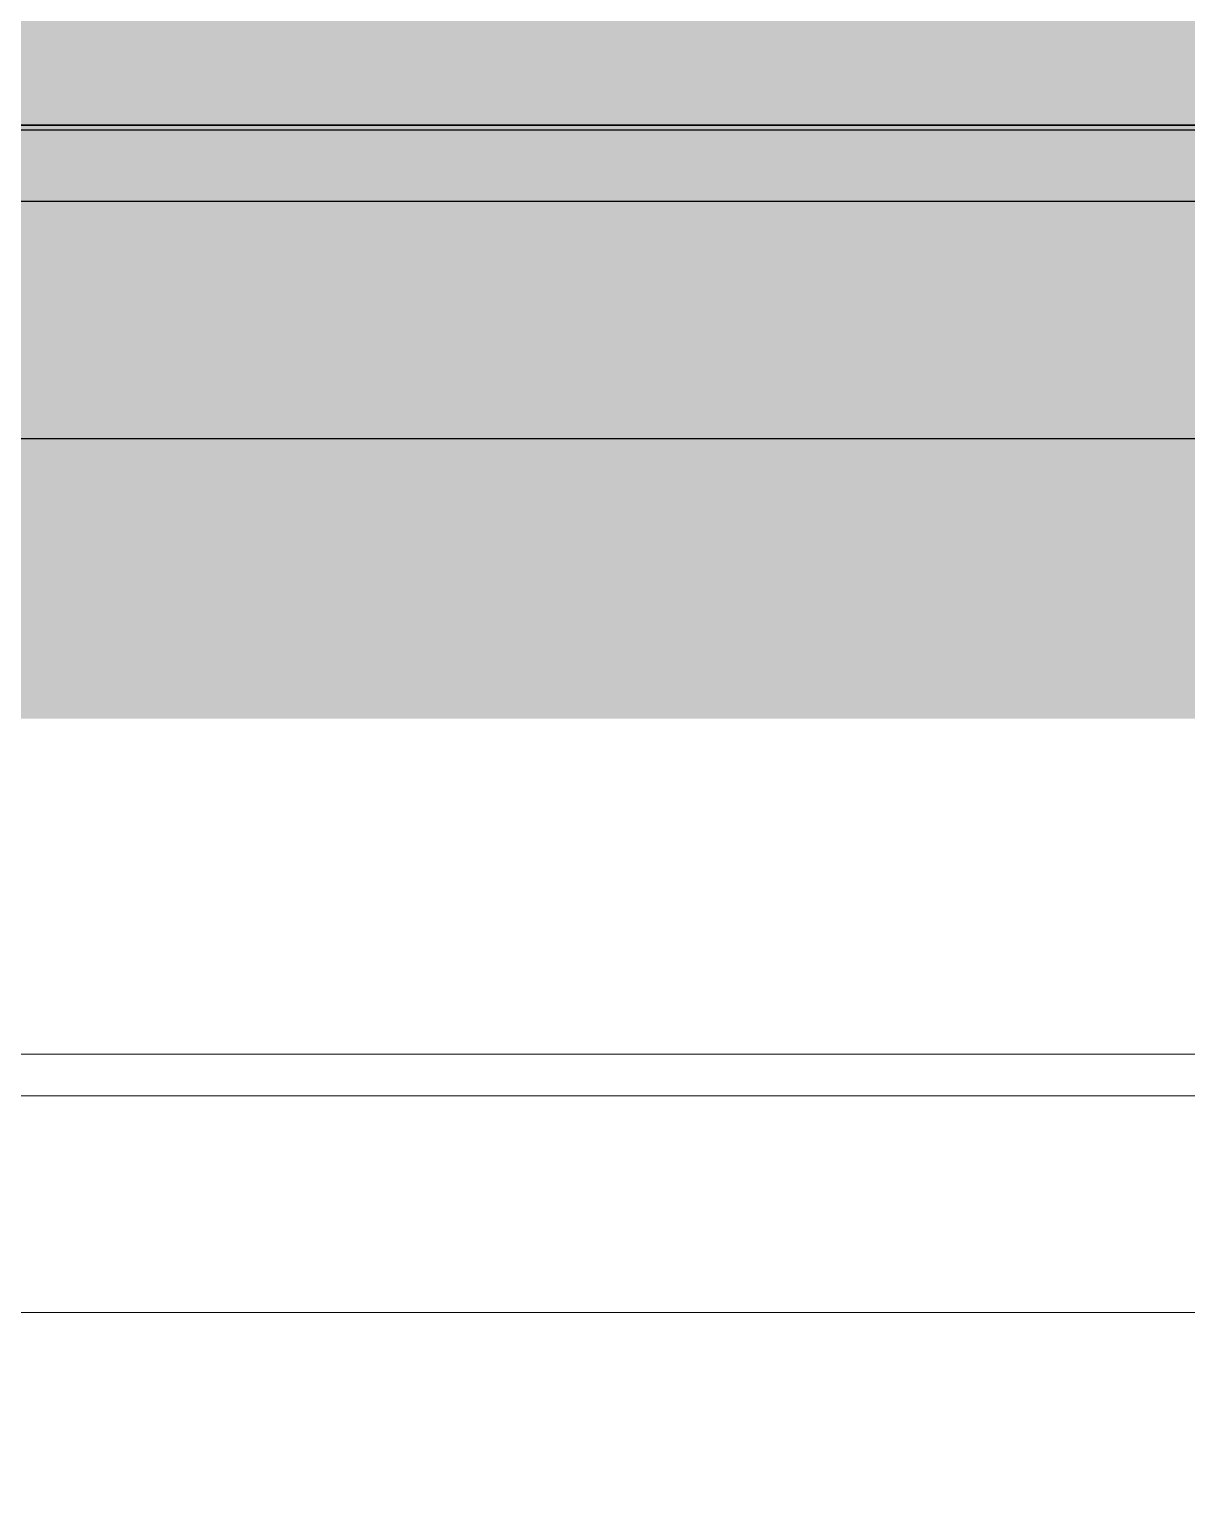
# Model space of a CAD drawing. Header units: millimetres. Extents: x 4003075 to 5615882, y 1445368 to 2591247.
# Drawn here: x 5464100 to 5464587, y 2457795 to 2458408 of the extents above; entities that cross this region are included whole.
import ezdxf

# ---------------------------------------------------------------- set-up
doc = ezdxf.new("R2010")
doc.units = ezdxf.units.MM
for name, color, linetype, lineweight in [('1.검수박스', 2, 'Continuous', 25), ('XR-평면도$0$A-CNTL', 9, 'Continuous', 15), ('XR-평면도$0$A-ELEV-LIN2', 9, 'Continuous', 25), ('XR-평면도$0$A-ELEV-LIN3', 9, 'Continuous', 18)]:
    doc.layers.add(name, color=color, linetype=linetype, lineweight=lineweight)
doc.layers.add('XR-평면도$0$A-ELEV-PATT', color=9, linetype='Continuous')

# ---------------------------------------------------------------- blocks, each defined once
blk = doc.blocks.new('XR-평면도$0$중심선(210216)')
at = {"layer": 'XR-평면도$0$A-CNTL', "ltscale": 300}
blk.add_lwpolyline([(-10000, 119000), (186000, 119000)], dxfattribs=at)
blk = doc.blocks.new('XR-평면도$0$스크린+범퍼_기준층(도크레밸러)')
at = {"layer": 'XR-평면도$0$A-ELEV-PATT', "ltscale": 0.002}
h = blk.add_hatch(dxfattribs=at)
h.set_pattern_fill('AR-HBONE', color=256, scale=0.1, angle=450, style=0)
h.set_pattern_definition([(135, (-50954683.464, -21380461.164), (-14.3684097937, 2e-14), [30.48, -10.16]), (225, (-50954690.648, -21380453.98), (-14.3684097937, 2e-14), [30.48, -10.16])])
h.paths.add_polyline_path([(32, -6602), (2, -6602), (2, -10398), (32, -10398)])
h = blk.add_hatch(dxfattribs=at)
h.set_pattern_fill('AR-SAND', color=256, angle=450, style=0)
h.set_pattern_definition([(127.5, (-50954928.292, -21381394.81), (-48.941323733, -1.600031296), [0, -38.608, 0, -43.18, 0, -41.275]), (97.5, (-50954928.29, -21381394.81), (-71.68251006, 44.95232831), [0, -20.828, 0, -34.798, 0, -13.335]), (57.5, (-50954928.292, -21381426.05), (-0.143718468, 79.099237024), [0, -12.7, 0, -45.72, 0, -59.69]), (47.5, (-50954928.29, -21381426.05), (-22.292932326, 76.35564525), [0, -6.35, 0, -29.972, 0, -34.29])])
edge = h.paths.add_edge_path()
edge.add_line((123.67, -6602), (32, -6602))
edge.add_line((32, -6602), (32, -10398))
edge.add_line((32, -10398), (123.67, -10398))
edge.add_arc((123.67, -10389.67), 8.33, 270, 360)
edge.add_line((132, -10389.67), (132, -6610.33))
edge.add_arc((123.67, -6610.33), 8.33, 360, 450)
at = {"layer": 'XR-평면도$0$A-ELEV-LIN3'}
blk.add_line((0, -6600), (0, -10400), dxfattribs=at)
at = {"layer": 'XR-평면도$0$A-ELEV-LIN3', "linetype": 'Continuous'}
blk.add_lwpolyline([(408.75, -619.5), (408.75, -10380.5), (391.25, -10380.5), (391.25, -619.5)], dxfattribs=at)
at = {"layer": 'XR-평면도$0$A-ELEV-PATT'}
for p, q in [((32, -6602), (32, -10398)), ((132, -6610.33), (132, -10389.67))]:
    blk.add_line(p, q, dxfattribs=at)
at = {"layer": 'XR-평면도$0$A-ELEV-PATT', "ltscale": 0.002}
blk.add_lwpolyline([(52, -10398), (52, -10400), (0, -10400), (0, -6600), (52, -6600), (52, -6602), (2, -6602), (2, -10398)], close=True, dxfattribs=at)
at = {"layer": 'XR-평면도$0$A-ELEV-PATT'}
blk.add_lwpolyline([(32, -6602), (2, -6602), (2, -10398), (32, -10398)], dxfattribs=at)

msp = doc.modelspace()

# ---------------------------------------------------------------- linework, layer by layer
at = {"layer": '1.검수박스', "const_width": 500}
msp.add_lwpolyline([(5438075.04, 2480367.56), (5465575.04, 2480367.56), (5465575.04, 2458367.56), (5438075.04, 2458367.56)], close=True, dxfattribs=at)
at = {"layer": 'XR-평면도$0$A-ELEV-LIN2'}
for p, q in [((5455125.04, 2458367.56), (5465025.04, 2458367.56)), ((5455125.05, 2458367.56), (5465025.05, 2458367.56)), ((5455125.05, 2458367.56), (5465025.05, 2458367.56))]:
    msp.add_line(p, q, dxfattribs=at)
at = {"layer": 'XR-평면도$0$A-ELEV-LIN3'}
for points in [[(5443025.04, 2457867.56), (5483675.04, 2457867.56), (5483675.04, 2450867.56), (5488125.04, 2450867.56), (5488125.04, 2446367.56), (5487025.04, 2446367.56), (5487025.04, 2444867.56), (5488125.04, 2444867.56), (5488125.04, 2445467.56), (5498175.04, 2445467.56), (5498175.04, 2444867.56), (5498475.04, 2444867.56), (5498475.04, 2430167.56)], [(5443025.05, 2457867.56), (5483675.05, 2457867.56), (5483675.05, 2450867.56), (5488125.05, 2450867.56), (5488125.05, 2446367.56), (5487025.05, 2446367.56), (5487025.05, 2444867.56), (5488125.05, 2444867.56), (5488125.05, 2445467.56), (5498175.05, 2445467.56), (5498175.05, 2444867.56), (5498475.05, 2444867.56), (5498475.05, 2430167.56)], [(5443025.05, 2457867.56), (5483675.05, 2457867.56), (5483675.05, 2450867.56), (5488125.05, 2450867.56), (5488125.05, 2446367.56), (5487025.05, 2446367.56), (5487025.05, 2444867.56), (5488125.05, 2444867.56), (5488125.05, 2445467.56), (5498175.05, 2445467.56), (5498175.05, 2444867.56), (5498475.05, 2444867.56), (5498475.05, 2430167.56)]]:
    msp.add_lwpolyline(points, dxfattribs=at)

# ---------------------------------------------------------------- block references
at = {"xscale": -1, "rotation": 90}
for p in [(5454575.04, 2458367.56), (5454575.05, 2458367.56), (5454575.05, 2458367.56)]:
    msp.add_blockref('XR-평면도$0$스크린+범퍼_기준층(도크레밸러)', p, dxfattribs=at)
at = {"layer": 'XR-평면도$0$A-CNTL'}
msp.add_blockref('XR-평면도$0$중심선(210216)', (5322575.04, 2339367.56), dxfattribs=at)

doc.saveas('drawing.dxf')
